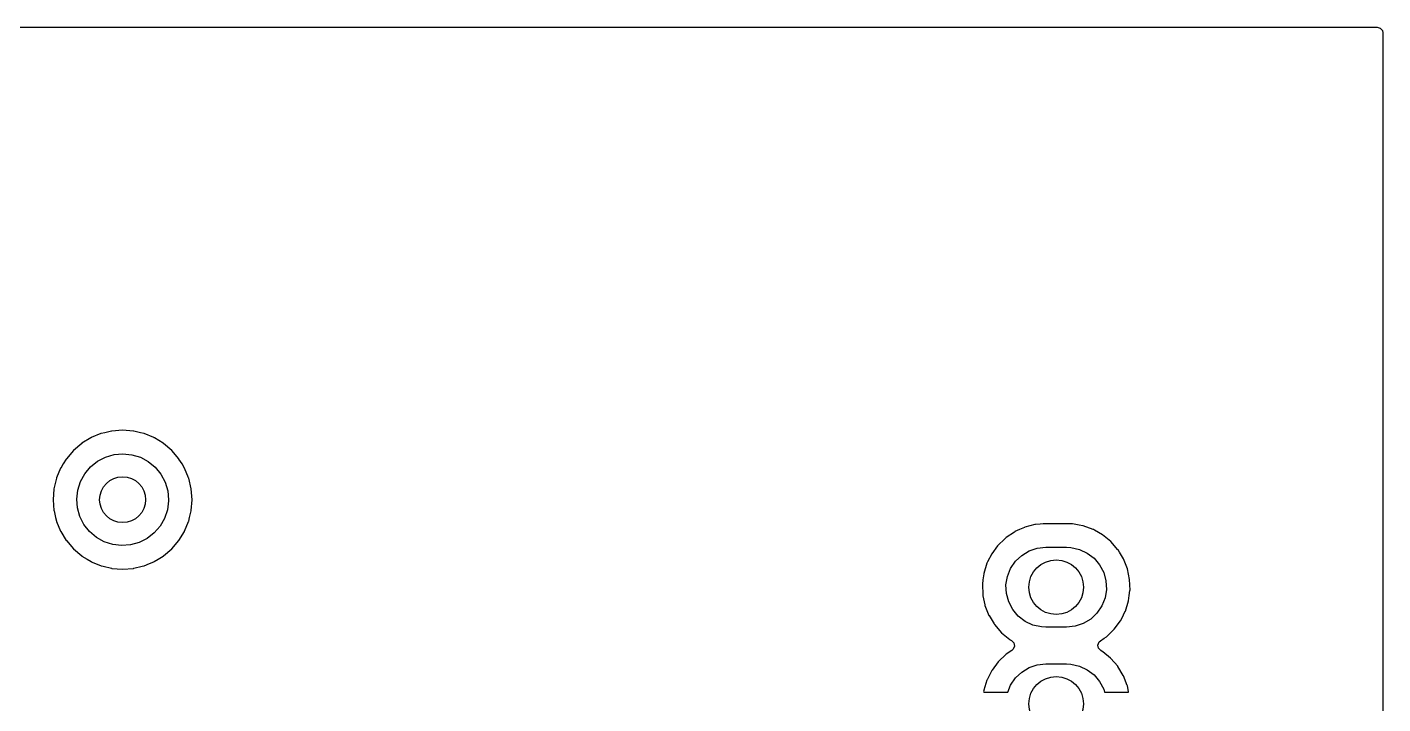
# Model space of a CAD drawing. Extents: x 41 to 172, y -227 to -42.
# Drawn here: x 142.07 to 171.58, y -57.15 to -42.42 of the extents above; entities that cross this region are included whole.
import ezdxf

# ---------------------------------------------------------------- set-up
doc = ezdxf.new("R2010")
doc.units = 0
doc.layers.add('BLACK', color=7, linetype='CONTINUOUS')

msp = doc.modelspace()

# ---------------------------------------------------------------- linework, layer by layer
at = {"layer": 'BLACK', "linetype": 'CONTINUOUS'}
for p, q in [((40.6395, -42.4185), (171.451, -42.4185)), ((171.451, -42.4185), (171.519, -42.4385)), ((171.519, -42.4385), (171.565, -42.4922)), ((171.565, -42.4922), (171.576, -42.5445)), ((171.576, -42.5445), (171.576, -160.27)), ((143.673, -51.2678), (143.463, -51.3549)), ((143.677, -51.2659), (143.673, -51.2678)), ((143.673, -51.2678), (143.673, -51.2678)), ((143.758, -51.2466), (143.677, -51.2659)), ((143.903, -51.2116), (143.758, -51.2466)), ((143.908, -51.2105), (143.903, -51.2116)), ((143.903, -51.2116), (143.903, -51.2116)), ((144.145, -51.1918), (143.908, -51.2105)), ((144.382, -51.2105), (144.145, -51.1918)), ((144.387, -51.2116), (144.382, -51.2105)), ((144.532, -51.2466), (144.387, -51.2116)), ((144.387, -51.2116), (144.387, -51.2116)), ((144.613, -51.2659), (144.532, -51.2466)), ((144.617, -51.2678), (144.613, -51.2659)), ((144.827, -51.3549), (144.617, -51.2678)), ((144.617, -51.2678), (144.617, -51.2678)), ((143.075, -51.635), (142.921, -51.8156)), ((143.256, -51.4808), (143.075, -51.635)), ((143.26, -51.4782), (143.256, -51.4808)), ((143.454, -51.3593), (143.26, -51.4782)), ((143.26, -51.4782), (143.26, -51.4782)), ((143.458, -51.3568), (143.454, -51.3593)), ((143.463, -51.3549), (143.458, -51.3568)), ((143.463, -51.3549), (143.463, -51.3549)), ((144.832, -51.3568), (144.827, -51.3549)), ((144.827, -51.3549), (144.827, -51.3549)), ((144.836, -51.3593), (144.832, -51.3568)), ((145.03, -51.4782), (144.836, -51.3593)), ((145.034, -51.4808), (145.03, -51.4782)), ((145.03, -51.4782), (145.03, -51.4782)), ((145.215, -51.635), (145.034, -51.4808)), ((145.369, -51.8156), (145.215, -51.635)), ((142.852, -51.9276), (142.797, -52.018)), ((142.918, -51.8198), (142.852, -51.9276)), ((142.921, -51.8156), (142.918, -51.8198)), ((142.918, -51.8198), (142.918, -51.8198)), ((143.445, -51.9905), (143.597, -51.8682)), ((143.597, -51.8682), (143.77, -51.7778)), ((143.77, -51.7778), (143.958, -51.7227)), ((143.958, -51.7227), (144.152, -51.705)), ((144.152, -51.705), (144.346, -51.7254)), ((144.346, -51.7254), (144.533, -51.7831)), ((144.533, -51.7831), (144.704, -51.876)), ((144.704, -51.876), (144.855, -52.0004)), ((145.372, -51.8198), (145.369, -51.8156)), ((145.438, -51.9276), (145.372, -51.8198)), ((145.372, -51.8198), (145.372, -51.8198)), ((145.493, -52.018), (145.438, -51.9276)), ((142.795, -52.0226), (142.708, -52.2328)), ((142.797, -52.018), (142.795, -52.0226)), ((142.795, -52.0226), (142.795, -52.0226)), ((143.226, -52.3111), (143.32, -52.14)), ((143.32, -52.14), (143.445, -51.9905)), ((144.855, -52.0004), (144.978, -52.1516)), ((144.978, -52.1516), (145.07, -52.3239)), ((145.495, -52.0226), (145.493, -52.018)), ((145.582, -52.2328), (145.495, -52.0226)), ((145.495, -52.0226), (145.495, -52.0226)), ((142.65, -52.4683), (142.632, -52.705)), ((142.706, -52.2374), (142.65, -52.4683)), ((142.708, -52.2328), (142.706, -52.2374)), ((143.145, -52.691), (143.167, -52.4971)), ((143.167, -52.4971), (143.226, -52.3111)), ((145.07, -52.3239), (145.126, -52.5108)), ((145.126, -52.5108), (145.145, -52.705)), ((145.584, -52.2374), (145.582, -52.2328)), ((145.64, -52.4683), (145.584, -52.2374)), ((145.658, -52.705), (145.64, -52.4683)), ((142.632, -52.705), (142.65, -52.9417)), ((143.161, -52.8855), (143.145, -52.691)), ((145.145, -52.7329), (145.12, -52.9265)), ((145.145, -52.705), (145.145, -52.7329)), ((145.64, -52.9417), (145.658, -52.705)), ((142.65, -52.9417), (142.652, -52.9465)), ((142.652, -52.9465), (142.652, -52.9465)), ((142.652, -52.9465), (142.687, -53.0924)), ((142.687, -53.0924), (142.706, -53.1726)), ((143.215, -53.0731), (143.161, -52.8855)), ((143.304, -53.2467), (143.215, -53.0731)), ((145.059, -53.1117), (144.962, -53.2814)), ((145.12, -52.9265), (145.059, -53.1117)), ((145.584, -53.1726), (145.603, -53.0924)), ((145.603, -53.0924), (145.638, -52.9465)), ((145.638, -52.9465), (145.64, -52.9417)), ((145.638, -52.9465), (145.638, -52.9465)), ((142.706, -53.1726), (142.708, -53.1772)), ((142.708, -53.1772), (142.708, -53.1772)), ((142.708, -53.1772), (142.795, -53.3869)), ((142.795, -53.3869), (142.797, -53.392)), ((142.797, -53.392), (142.799, -53.3962)), ((142.799, -53.3962), (142.918, -53.5902)), ((143.426, -53.3997), (143.304, -53.2467)), ((143.574, -53.5261), (143.426, -53.3997)), ((144.962, -53.2814), (144.835, -53.4292)), ((145.372, -53.5902), (145.491, -53.3962)), ((145.491, -53.3962), (145.493, -53.392)), ((145.493, -53.392), (145.495, -53.3869)), ((145.495, -53.3869), (145.582, -53.1772)), ((145.582, -53.1772), (145.584, -53.1726)), ((145.582, -53.1772), (145.582, -53.1772)), ((163.556, -53.409), (163.373, -53.5318)), ((163.563, -53.4041), (163.556, -53.409)), ((163.567, -53.4011), (163.563, -53.4041)), ((163.563, -53.4041), (163.563, -53.4041)), ((163.666, -53.3567), (163.567, -53.4011)), ((163.776, -53.3073), (163.666, -53.3567)), ((163.78, -53.3051), (163.776, -53.3073)), ((163.776, -53.3073), (163.776, -53.3073)), ((163.786, -53.3037), (163.78, -53.3051)), ((164.002, -53.2476), (163.786, -53.3037)), ((163.786, -53.3037), (163.786, -53.3037)), ((164.007, -53.2463), (164.002, -53.2476)), ((164.002, -53.2476), (164.002, -53.2476)), ((164.012, -53.2458), (164.007, -53.2463)), ((164.113, -53.2373), (164.012, -53.2458)), ((164.012, -53.2458), (164.012, -53.2458)), ((164.181, -53.2315), (164.113, -53.2373)), ((164.796, -53.2315), (164.181, -53.2315)), ((164.797, -53.2316), (164.796, -53.2315)), ((164.816, -53.2325), (164.797, -53.2316)), ((164.797, -53.2316), (164.797, -53.2316)), ((164.82, -53.2327), (164.816, -53.2325)), ((164.816, -53.2325), (164.816, -53.2325)), ((164.964, -53.2587), (164.82, -53.2327)), ((165.045, -53.2733), (164.964, -53.2587)), ((165.05, -53.2743), (165.045, -53.2733)), ((165.045, -53.2733), (165.045, -53.2733)), ((165.27, -53.3541), (165.05, -53.2743)), ((165.275, -53.3567), (165.27, -53.3541)), ((165.296, -53.3687), (165.275, -53.3567)), ((165.275, -53.3567), (165.275, -53.3567)), ((165.474, -53.4698), (165.296, -53.3687)), ((142.918, -53.5902), (142.918, -53.5902)), ((142.918, -53.5902), (142.921, -53.5944)), ((142.921, -53.5944), (143.075, -53.775)), ((143.745, -53.6214), (143.574, -53.5261)), ((143.93, -53.6817), (143.745, -53.6214)), ((144.124, -53.7048), (143.93, -53.6817)), ((144.319, -53.6898), (144.124, -53.7048)), ((144.507, -53.6373), (144.319, -53.6898)), ((144.681, -53.5493), (144.507, -53.6373)), ((144.835, -53.4292), (144.681, -53.5493)), ((145.215, -53.775), (145.369, -53.5944)), ((145.369, -53.5944), (145.372, -53.5902)), ((145.372, -53.5902), (145.372, -53.5902)), ((163.201, -53.6976), (163.191, -53.7099)), ((163.204, -53.6933), (163.201, -53.6976)), ((163.34, -53.5634), (163.204, -53.6933)), ((163.369, -53.5355), (163.34, -53.5634)), ((163.373, -53.5318), (163.369, -53.5355)), ((163.369, -53.5355), (163.369, -53.5355)), ((165.655, -53.6182), (165.474, -53.4698)), ((165.808, -53.7949), (165.655, -53.6182)), ((143.075, -53.775), (143.256, -53.9292)), ((143.256, -53.9292), (143.26, -53.9318)), ((143.26, -53.9318), (143.26, -53.9318)), ((143.26, -53.9318), (143.371, -54.0001)), ((143.371, -54.0001), (143.458, -54.0532)), ((144.832, -54.0532), (144.919, -54.0001)), ((144.919, -54.0001), (145.03, -53.9318)), ((145.03, -53.9318), (145.034, -53.9292)), ((145.03, -53.9318), (145.03, -53.9318)), ((145.034, -53.9292), (145.215, -53.775)), ((163.062, -53.8857), (162.973, -54.0597)), ((163.064, -53.881), (163.062, -53.8857)), ((163.062, -53.8857), (163.062, -53.8857)), ((163.191, -53.7099), (163.064, -53.881)), ((163.577, -54.0461), (163.714, -53.917)), ((163.714, -53.917), (163.875, -53.8202)), ((163.875, -53.8202), (164.053, -53.7603)), ((164.053, -53.7603), (164.24, -53.74)), ((164.24, -53.74), (164.69, -53.74)), ((164.69, -53.74), (164.787, -53.7454)), ((164.787, -53.7454), (164.97, -53.7864)), ((164.97, -53.7864), (165.141, -53.8658)), ((165.141, -53.8658), (165.29, -53.98)), ((165.29, -53.98), (165.411, -54.1235)), ((165.811, -53.7994), (165.808, -53.7949)), ((165.84, -53.8473), (165.811, -53.7994)), ((165.811, -53.7994), (165.811, -53.7994)), ((165.929, -53.9949), (165.84, -53.8473)), ((166.015, -54.2124), (165.929, -53.9949)), ((143.458, -54.0532), (143.463, -54.0551)), ((143.463, -54.0551), (143.463, -54.0551)), ((143.463, -54.0551), (143.558, -54.0946)), ((143.558, -54.0946), (143.677, -54.1441)), ((143.677, -54.1441), (143.722, -54.1548)), ((143.722, -54.1548), (143.903, -54.1984)), ((143.903, -54.1984), (143.903, -54.1984)), ((143.903, -54.1984), (143.908, -54.1995)), ((143.908, -54.1995), (144.145, -54.2182)), ((144.145, -54.2182), (144.382, -54.1995)), ((144.382, -54.1995), (144.387, -54.1984)), ((144.387, -54.1984), (144.568, -54.1548)), ((144.387, -54.1984), (144.387, -54.1984)), ((144.568, -54.1548), (144.613, -54.1441)), ((144.613, -54.1441), (144.732, -54.0946)), ((144.732, -54.0946), (144.827, -54.0551)), ((144.827, -54.0551), (144.832, -54.0532)), ((144.827, -54.0551), (144.827, -54.0551)), ((162.958, -54.0895), (162.889, -54.3129)), ((162.973, -54.0597), (162.958, -54.0895)), ((163.402, -54.376), (163.472, -54.2016)), ((163.472, -54.2016), (163.577, -54.0461)), ((165.411, -54.1235), (165.499, -54.2897)), ((165.499, -54.2897), (165.549, -54.4709)), ((166.063, -54.4414), (166.015, -54.2124)), ((162.871, -54.4467), (162.858, -54.5448)), ((162.858, -54.5448), (162.867, -54.7786)), ((162.888, -54.3182), (162.871, -54.4467)), ((162.889, -54.3129), (162.888, -54.3182)), ((162.888, -54.3182), (162.888, -54.3182)), ((163.371, -54.5614), (163.402, -54.376)), ((163.381, -54.7491), (163.371, -54.5614)), ((165.549, -54.4709), (165.559, -54.6586)), ((166.072, -54.6752), (166.063, -54.4414)), ((162.867, -54.7786), (162.871, -54.8003)), ((162.871, -54.8003), (162.911, -54.991)), ((163.431, -54.9303), (163.381, -54.7491)), ((165.528, -54.844), (165.458, -55.0184)), ((165.559, -54.6586), (165.528, -54.844)), ((166.041, -54.9071), (166.056, -54.7942)), ((166.056, -54.7942), (166.071, -54.6805)), ((166.071, -54.6805), (166.072, -54.6752)), ((166.071, -54.6805), (166.071, -54.6805)), ((162.911, -54.991), (162.915, -55.0076)), ((162.915, -55.0076), (163.001, -55.2251)), ((163.519, -55.0965), (163.431, -54.9303)), ((163.64, -55.24), (163.519, -55.0965)), ((165.353, -55.1739), (165.216, -55.303)), ((165.458, -55.0184), (165.353, -55.1739)), ((165.892, -55.2885), (165.969, -55.1353)), ((165.969, -55.1353), (165.972, -55.1305)), ((165.969, -55.1353), (165.969, -55.1353)), ((165.972, -55.1305), (166.041, -54.9071)), ((163.001, -55.2251), (163.004, -55.2297)), ((163.004, -55.2297), (163.112, -55.4085)), ((163.112, -55.4085), (163.122, -55.4251)), ((163.122, -55.4251), (163.275, -55.6018)), ((163.789, -55.3542), (163.64, -55.24)), ((163.96, -55.4336), (163.789, -55.3542)), ((164.143, -55.4746), (163.96, -55.4336)), ((164.24, -55.48), (164.143, -55.4746)), ((164.877, -55.4597), (164.69, -55.48)), ((165.055, -55.3998), (164.877, -55.4597)), ((165.216, -55.303), (165.055, -55.3998)), ((165.726, -55.5267), (165.866, -55.339)), ((165.866, -55.339), (165.892, -55.2885)), ((163.275, -55.6018), (163.456, -55.7502)), ((163.456, -55.7502), (163.461, -55.7528)), ((163.461, -55.7528), (163.461, -55.7528)), ((163.461, -55.7528), (163.494, -55.7716)), ((163.494, -55.7716), (163.543, -55.8227)), ((164.69, -55.48), (164.24, -55.48)), ((165.428, -55.775), (165.509, -55.7202)), ((165.509, -55.7202), (165.557, -55.6882)), ((165.557, -55.6882), (165.726, -55.5267)), ((163.502, -55.9856), (163.378, -56.0692)), ((163.531, -55.9584), (163.502, -55.9856)), ((163.557, -55.8923), (163.531, -55.9584)), ((163.543, -55.8227), (163.557, -55.8923)), ((165.373, -55.8683), (165.399, -55.8022)), ((165.387, -55.9379), (165.373, -55.8683)), ((165.436, -55.989), (165.387, -55.9379)), ((165.399, -55.8022), (165.428, -55.775)), ((165.469, -56.0076), (165.436, -55.989)), ((165.477, -56.0136), (165.469, -56.0076)), ((165.65, -56.1551), (165.477, -56.0136)), ((163.201, -56.2379), (163.068, -56.417)), ((163.208, -56.2299), (163.201, -56.2379)), ((163.37, -56.0759), (163.208, -56.2299)), ((163.378, -56.0692), (163.37, -56.0759)), ((163.714, -56.457), (163.875, -56.3602)), ((163.875, -56.3602), (164.053, -56.3003)), ((164.053, -56.3003), (164.24, -56.28)), ((164.24, -56.28), (164.69, -56.28)), ((164.69, -56.28), (164.787, -56.2854)), ((164.787, -56.2854), (164.97, -56.3264)), ((164.97, -56.3264), (165.141, -56.4058)), ((165.658, -56.1626), (165.65, -56.1551)), ((165.804, -56.3311), (165.658, -56.1626)), ((165.81, -56.3397), (165.804, -56.3311)), ((165.926, -56.5305), (165.81, -56.3397)), ((162.957, -56.6348), (162.891, -56.8479)), ((162.961, -56.6249), (162.957, -56.6348)), ((163.062, -56.426), (162.961, -56.6249)), ((163.068, -56.417), (163.062, -56.426)), ((163.472, -56.7416), (163.577, -56.5861)), ((163.577, -56.5861), (163.714, -56.457)), ((165.141, -56.4058), (165.29, -56.52)), ((165.29, -56.52), (165.411, -56.6635)), ((165.931, -56.54), (165.926, -56.5305)), ((166.013, -56.7476), (165.931, -56.54)), ((162.889, -56.8583), (162.886, -56.878)), ((162.886, -56.878), (162.888, -56.8922)), ((162.888, -56.8922), (162.901, -56.896)), ((162.891, -56.8479), (162.889, -56.8583)), ((162.901, -56.896), (163.41, -56.896)), ((163.41, -56.896), (163.472, -56.7416)), ((165.411, -56.6635), (165.499, -56.8297)), ((165.499, -56.8297), (165.517, -56.896)), ((165.517, -56.896), (166.027, -56.896)), ((166.016, -56.7578), (166.013, -56.7476)), ((166.042, -56.8814), (166.016, -56.7578)), ((166.027, -56.896), (166.04, -56.892)), ((166.04, -56.892), (166.042, -56.8814))]:
    msp.add_line(p, q, dxfattribs=at)
at = {"layer": 'BLACK'}
for centre, radius in [((144.145, -52.705), 0.5), ((164.465, -54.61), 0.595), ((164.465, -57.15), 0.595)]:
    msp.add_circle(centre, radius, dxfattribs=at)

doc.saveas('drawing.dxf')
